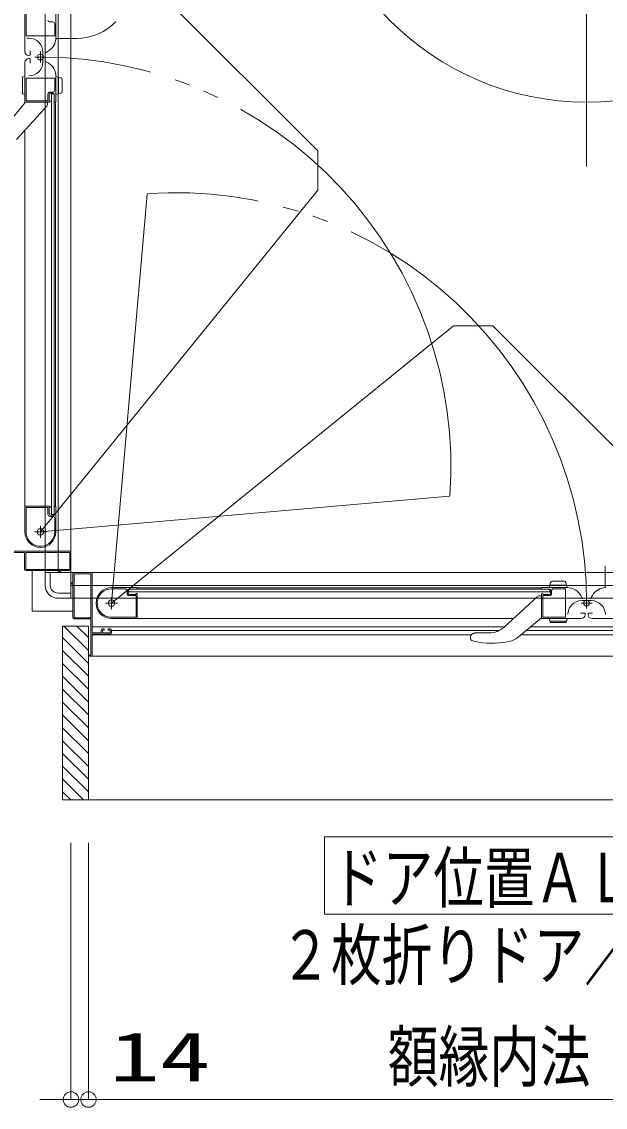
# Model space of a CAD drawing. Units: millimetres on the paper. Extents: x -305 to 305, y -152 to 152.
# Drawn here: x -134.34 to -111.71, y -0.68 to 41.44 of the extents above; entities that cross this region are included whole.
import ezdxf
from ezdxf.enums import TextEntityAlignment as Align

# ---------------------------------------------------------------- set-up
doc = ezdxf.new("R2010")
doc.units = ezdxf.units.MM
doc.linetypes.add('LONG_CHAIN', pattern=[21, 18, -1, 1, -1])
doc.linetypes.add('LONG_DOUBLE_CHAIN', pattern=[21.8, 18, -1, 0.6, -0.6, 0.6, -1])
doc.layers.add('0-0_0', color=7, linetype='Continuous', lineweight=9)
doc.layers.add('0-1_VIEW0001', color=7, linetype='Continuous', lineweight=9)
doc.styles.add('ＭＳ ゴシック', font='')
doc.styles.get('ＭＳ ゴシック').set_extended_font_data('MS Gothic')

# ---------------------------------------------------------------- blocks, each defined once
blk = doc.blocks.new('_ORIGIN')
at = {"layer": '0-0_0'}
blk.add_line((0, 0), (-1, 0), dxfattribs=at)
blk.add_circle((0, 0), 0.5, dxfattribs=at)

msp = doc.modelspace()

# ---------------------------------------------------------------- linework, layer by layer
at = {"layer": '0-0_0'}
for p, q in [((-132.434, 9.584), (-132.434, -0.375)), ((-131.754, 9.584), (-131.754, -0.375)), ((-131.754, 9.584), (-131.754, -0.375)), ((-133.034, -0.375), (-133.634, -0.375)), ((-131.754, -0.375), (-132.434, -0.375)), ((-131.754, -0.375), (-126.506, -0.375)), ((-131.154, -0.375), (-130.554, -0.375)), ((-93.704, -0.375), (-131.154, -0.375))]:
    msp.add_line(p, q, dxfattribs=at)
at = {"layer": '0-1_VIEW0001'}
for p, q in [((-132.434, 19.073), (-132.434, 81.073)), ((-133.434, 20.073), (-133.434, 80.073)), ((-133.434, 80.073), (-133.434, 20.073)), ((-132.934, 20.073), (-132.934, 80.073)), ((-134.219, 41.854), (-134.219, 40.284)), ((-134.169, 41.763), (-134.169, 40.903)), ((-133.019, 41.808), (-133.019, 40.822)), ((-133.139, 41.433), (-133.254, 41.433)), ((-133.064, 40.908), (-133.064, 41.358)), ((-130.894, 41.261), (-130.697, 41.444)), ((-134.159, 40.893), (-133.079, 40.893)), ((-134.145, 40.803), (-134.065, 40.803)), ((-132.191, 40.798), (-133.009, 40.796)), ((-132.434, 40.798), (-132.434, 20.198)), ((-134.069, 40.133), (-134.039, 40.133)), ((-134.014, 40.158), (-134.014, 40.308)), ((-133.525, 40.263), (-133.525, 39.883)), ((-133.449, 40.227), (-133.319, 40.302)), ((-134.219, 38.293), (-134.219, 39.863)), ((-134.069, 40.013), (-134.039, 40.013)), ((-134.014, 39.988), (-134.014, 39.838)), ((-133.449, 39.919), (-133.319, 39.844)), ((-134.319, 38.649), (-134.319, 39.296)), ((-134.169, 38.383), (-134.169, 39.243)), ((-134.159, 39.253), (-133.079, 39.253)), ((-133.064, 39.238), (-133.064, 38.788)), ((-133.019, 38.338), (-133.019, 39.324)), ((-133.019, 39.323), (-132.825, 39.27)), ((-132.919, 38.649), (-132.919, 39.296)), ((-132.769, 39.198), (-132.769, 38.747)), ((-134.219, 38.623), (-134.343, 38.656)), ((-133.344, 38.373), (-134.159, 38.373)), ((-133.329, 38.638), (-133.329, 38.388)), ((-133.284, 38.623), (-133.284, 38.398)), ((-133.246, 38.345), (-133.255, 38.33)), ((-133.139, 38.713), (-133.254, 38.713)), ((-133.244, 38.358), (-133.244, 38.352)), ((-133.109, 38.673), (-133.234, 38.673)), ((-133.184, 38.648), (-133.184, 22.323)), ((-133.084, 38.648), (-133.184, 38.648)), ((-133.084, 38.648), (-133.084, 22.323)), ((-133.073, 38.33), (-133.082, 38.345)), ((-133.019, 38.623), (-132.825, 38.675)), ((-134.932, 37.428), (-134.194, 38.323)), ((-133.373, 38.161), (-134.551, 36.873)), ((-133.268, 38.323), (-134.209, 38.323)), ((-133.344, 38.323), (-133.344, 38.232)), ((-133.034, 38.323), (-133.061, 38.323)), ((-133.034, 38.323), (-133.034, 22.648)), ((-134.219, 21.648), (-134.219, 37.236)), ((-134.209, 22.648), (-133.268, 22.648)), ((-134.169, 21.574), (-134.169, 22.588)), ((-134.159, 22.598), (-133.339, 22.598)), ((-133.329, 22.588), (-133.329, 22.328)), ((-133.284, 22.573), (-133.284, 22.348)), ((-133.255, 22.641), (-133.246, 22.627)), ((-133.244, 22.619), (-133.244, 22.613)), ((-133.082, 22.627), (-133.073, 22.641)), ((-133.061, 22.648), (-133.034, 22.648)), ((-133.019, 22.633), (-133.019, 21.648)), ((-133.254, 22.253), (-133.139, 22.253)), ((-133.234, 22.298), (-133.109, 22.298)), ((-133.184, 22.323), (-133.084, 22.323)), ((-133.064, 22.178), (-133.064, 21.648)), ((-134.249, 20.848), (-135.619, 20.848)), ((-134.754, 20.898), (-132.459, 20.898)), ((-134.234, 20.198), (-134.234, 20.833)), ((-134.189, 20.208), (-134.189, 20.833)), ((-134.174, 20.848), (-132.494, 20.848)), ((-132.479, 20.833), (-132.479, 20.208)), ((-111.709, 20.316), (-111.712, 19.498)), ((-132.889, 20.148), (-134.184, 20.148)), ((-132.494, 20.193), (-134.174, 20.193)), ((-133.034, 20.073), (-133.434, 20.073)), ((-133.434, 20.073), (-133.434, 19.573)), ((-133.234, 20.073), (-133.234, 19.573)), ((-132.874, 20.083), (-132.874, 20.133)), ((-132.844, 20.073), (-132.864, 20.073)), ((-132.834, 20.133), (-132.834, 20.083)), ((-132.484, 20.148), (-132.819, 20.148)), ((-132.359, 20.023), (-132.359, 19.688)), ((-132.314, 20.013), (-132.314, 18.333)), ((-111.71, 20.073), (-132.309, 20.073)), ((-131.674, 20.028), (-132.299, 20.028)), ((-131.659, 18.333), (-131.659, 20.013)), ((-131.609, 17.753), (-131.609, 20.048)), ((-132.434, 19.663), (-132.434, 19.643)), ((-132.434, 19.573), (-52.434, 19.573)), ((-132.434, 19.073), (-132.434, 19.473)), ((-132.374, 19.673), (-132.424, 19.673)), ((-132.424, 19.633), (-132.374, 19.633)), ((-132.359, 19.618), (-132.359, 18.323)), ((-129.874, 19.488), (-130.859, 19.488)), ((-130.329, 19.443), (-130.859, 19.443)), ((-130.209, 19.273), (-130.209, 19.398)), ((-113.859, 19.423), (-130.184, 19.423)), ((-130.184, 19.323), (-130.184, 19.423)), ((-129.881, 19.425), (-129.866, 19.434)), ((-114.184, 19.473), (-129.859, 19.473)), ((-129.859, 19.447), (-129.859, 19.473)), ((-114.184, 19.473), (-114.184, 19.447)), ((-114.177, 19.434), (-114.163, 19.425)), ((-114.169, 19.488), (-113.183, 19.488)), ((-113.885, 19.488), (-113.833, 19.683)), ((-113.859, 19.423), (-113.859, 19.323)), ((-113.858, 19.588), (-113.211, 19.588)), ((-113.834, 19.398), (-113.834, 19.273)), ((-113.309, 19.738), (-113.76, 19.738)), ((-113.269, 19.443), (-113.719, 19.443)), ((-113.254, 18.348), (-113.254, 19.428)), ((-113.185, 19.488), (-113.237, 19.683)), ((-132.934, 19.273), (-132.434, 19.273)), ((-132.434, 19.073), (-132.934, 19.073)), ((-132.434, 19.073), (-52.434, 19.073)), ((-52.434, 19.073), (-132.434, 19.073)), ((-130.254, 19.253), (-130.254, 19.368)), ((-113.859, 19.323), (-130.184, 19.323)), ((-129.919, 19.178), (-130.179, 19.178)), ((-129.934, 19.223), (-130.159, 19.223)), ((-129.909, 18.348), (-129.909, 19.168)), ((-129.888, 19.263), (-129.894, 19.263)), ((-129.866, 19.252), (-129.881, 19.261)), ((-129.859, 18.298), (-129.859, 19.24)), ((-114.346, 19.134), (-115.634, 17.956)), ((-114.184, 19.163), (-114.275, 19.163)), ((-114.184, 19.24), (-114.184, 18.298)), ((-114.163, 19.261), (-114.177, 19.252)), ((-114.149, 19.263), (-114.155, 19.263)), ((-114.134, 19.163), (-114.134, 18.348)), ((-113.869, 19.178), (-114.119, 19.178)), ((-113.884, 19.223), (-114.109, 19.223)), ((-113.794, 19.368), (-113.794, 19.253)), ((-112.588, 19.058), (-112.663, 19.188)), ((-112.244, 18.982), (-112.624, 18.982)), ((-112.28, 19.058), (-112.205, 19.188)), ((-132.309, 18.273), (-131.674, 18.273)), ((-132.299, 18.318), (-131.674, 18.318)), ((-131.659, 18.258), (-131.659, 16.888)), ((-130.933, 18.338), (-129.919, 18.338)), ((-130.859, 18.288), (-115.271, 18.288)), ((-115.08, 17.575), (-114.184, 18.313)), ((-114.214, 18.288), (-112.644, 18.288)), ((-114.124, 18.338), (-113.264, 18.338)), ((-113.885, 18.288), (-113.851, 18.164)), ((-113.858, 18.188), (-113.211, 18.188)), ((-113.252, 18.138), (-113.818, 18.138)), ((-112.519, 18.493), (-112.669, 18.493)), ((-112.494, 18.438), (-112.494, 18.468)), ((-112.374, 18.438), (-112.374, 18.468)), ((-112.349, 18.493), (-112.199, 18.493)), ((-110.653, 18.288), (-112.224, 18.288)), ((-131.759, 17.048), (-132.709, 17.998)), ((-131.759, 17.548), (-132.209, 17.998)), ((-131.759, 11.248), (-131.759, 17.998)), ((-131.609, 17.967), (-115.622, 17.967)), ((-131.274, 17.738), (-131.594, 17.738)), ((-131.259, 17.838), (-131.259, 17.753)), ((-131.214, 17.753), (-131.214, 17.823)), ((-131.154, 17.888), (-131.209, 17.888)), ((-131.199, 17.838), (-131.154, 17.838)), ((-130.929, 17.738), (-131.199, 17.738)), ((-131.139, 17.853), (-131.139, 17.873)), ((-130.989, 17.873), (-130.989, 17.853)), ((-130.909, 17.888), (-130.974, 17.888)), ((-130.974, 17.838), (-130.929, 17.838)), ((-130.914, 17.823), (-130.914, 17.753)), ((-130.859, 17.738), (-130.859, 17.838)), ((-130.859, 17.827), (-115.819, 17.827)), ((-116.218, 17.729), (-116.737, 17.729)), ((-114.774, 17.827), (-94.009, 17.827)), ((-114.604, 17.967), (-93.259, 17.967)), ((-131.759, 16.548), (-132.759, 17.548)), ((-131.609, 16.838), (-131.609, 17.673)), ((-131.609, 17.65), (-116.934, 17.65)), ((-131.594, 17.688), (-130.909, 17.688)), ((-116.934, 17.591), (-116.934, 17.509)), ((-116.921, 17.467), (-116.921, 17.467)), ((-116.921, 17.467), (-116.886, 17.439)), ((-116.899, 17.668), (-116.901, 17.666)), ((-116.771, 17.395), (-116.886, 17.439)), ((-114.989, 17.65), (-93.259, 17.65)), ((-131.759, 16.048), (-132.759, 17.048)), ((-131.674, 16.873), (-131.744, 16.873)), ((-131.759, 15.548), (-132.759, 16.548)), ((-131.744, 16.823), (-131.624, 16.823)), ((-131.609, 16.823), (-93.259, 16.823)), ((-131.759, 15.048), (-132.759, 16.048)), ((-131.759, 14.548), (-132.759, 15.548)), ((-131.759, 14.048), (-132.759, 15.048)), ((-131.759, 13.548), (-132.759, 14.548)), ((-131.759, 13.048), (-132.759, 14.048)), ((-131.759, 12.548), (-132.759, 13.548)), ((-131.759, 12.053), (-132.759, 13.053)), ((-131.759, 11.558), (-132.759, 12.558)), ((-131.944, 11.248), (-132.759, 12.063)), ((-132.439, 11.248), (-132.759, 11.568)), ((-92.16, 11.248), (-132.759, 11.248)), ((-122.598, 6.818), (-122.598, 9.818)), ((-122.598, 9.818), (-110.598, 9.818)), ((-122.598, 6.818), (-110.598, 6.818))]:
    msp.add_line(p, q, dxfattribs=at)
at = {"layer": '0-1_VIEW0001', "linetype": 'LONG_CHAIN'}
for p, q in [((-112.434, 35.823), (-112.434, 64.323)), ((-133.832, 40.073), (-133.44, 40.073)), ((-133.619, 40.286), (-133.619, 39.861)), ((-133.849, 21.648), (-133.389, 21.648)), ((-133.619, 21.418), (-133.619, 21.878)), ((-130.859, 18.658), (-130.859, 19.118)), ((-112.434, 18.676), (-112.434, 19.067)), ((-131.089, 18.888), (-130.629, 18.888)), ((-112.221, 18.888), (-112.646, 18.888))]:
    msp.add_line(p, q, dxfattribs=at)
at = {"layer": '0-1_VIEW0001', "linetype": 'LONG_DOUBLE_CHAIN'}
for p, q in [((-133.619, 47.195), (-122.859, 36.434)), ((-122.859, 36.434), (-122.859, 34.908)), ((-133.619, 21.648), (-122.859, 34.908)), ((-129.471, 34.752), (-130.859, 18.888)), ((-130.859, 18.888), (-117.599, 29.648)), ((-116.073, 29.648), (-117.599, 29.648)), ((-105.312, 18.888), (-116.073, 29.648)), ((-117.755, 23.036), (-133.619, 21.648)), ((-133.934, 20.148), (-133.934, 18.573)), ((-132.359, 18.573), (-133.934, 18.573))]:
    msp.add_line(p, q, dxfattribs=at)
at = {"layer": '0-1_VIEW0001', "color": 5}
msp.add_line((-131.759, 17.998), (-131.759, 11.248), dxfattribs=at)
at = {"layer": '0-1_VIEW0001'}
for points in [[(-133.434, 20.073), (-51.434, 20.073), (-51.434, 80.073)], [(-134.219, 38.623), (-134.219, 39.323), (-134.343, 39.289)], [(-113.885, 18.288), (-113.185, 18.288), (-113.218, 18.164)], [(-132.759, 11.248), (-132.759, 17.998), (-131.759, 17.998)], [(-116.898, 17.668), (-116.897, 17.669), (-116.896, 17.67), (-116.895, 17.67), (-116.894, 17.671), (-116.893, 17.672), (-116.892, 17.673), (-116.89, 17.675), (-116.889, 17.676), (-116.887, 17.677), (-116.886, 17.678), (-116.885, 17.679), (-116.883, 17.68), (-116.882, 17.681), (-116.88, 17.682), (-116.879, 17.683), (-116.877, 17.684), (-116.876, 17.685), (-116.874, 17.686), (-116.873, 17.687), (-116.87, 17.689), (-116.866, 17.691), (-116.863, 17.693), (-116.86, 17.695), (-116.857, 17.697), (-116.853, 17.699), (-116.849, 17.701), (-116.846, 17.703), (-116.842, 17.705), (-116.838, 17.707), (-116.834, 17.708), (-116.831, 17.71), (-116.827, 17.712), (-116.823, 17.713), (-116.819, 17.714), (-116.815, 17.716), (-116.811, 17.717), (-116.807, 17.719), (-116.803, 17.72), (-116.798, 17.721)], [(-116.798, 17.721), (-116.794, 17.722), (-116.79, 17.723), (-116.786, 17.724), (-116.782, 17.725), (-116.777, 17.726), (-116.773, 17.726), (-116.769, 17.727), (-116.764, 17.727), (-116.76, 17.728), (-116.755, 17.728), (-116.753, 17.729), (-116.751, 17.729), (-116.749, 17.729), (-116.747, 17.729), (-116.745, 17.729), (-116.743, 17.729), (-116.741, 17.729), (-116.738, 17.729), (-116.736, 17.729), (-116.734, 17.729)], [(-116.934, 17.509), (-116.934, 17.507), (-116.934, 17.505), (-116.933, 17.503), (-116.933, 17.5), (-116.933, 17.498), (-116.932, 17.496), (-116.932, 17.494), (-116.932, 17.491), (-116.931, 17.489), (-116.931, 17.487), (-116.93, 17.485), (-116.929, 17.483), (-116.929, 17.48), (-116.928, 17.478), (-116.927, 17.476), (-116.926, 17.474), (-116.925, 17.472), (-116.924, 17.47), (-116.922, 17.468), (-116.921, 17.467)]]:
    msp.add_lwpolyline(points, dxfattribs=at)
for centre, radius in [((-133.619, 40.073), 0.113), ((-133.619, 21.648), 0.125), ((-130.859, 18.888), 0.125), ((-112.434, 18.888), 0.113)]:
    msp.add_circle(centre, radius, dxfattribs=at)
at = {"layer": '0-1_VIEW0001', "linetype": 'LONG_DOUBLE_CHAIN'}
for centre, radius, start, end in [((-112.434, 49.073), 10.75, 180, 0), ((-133.619, 24.148), 15.925, 356.0027, 90), ((-128.359, 18.888), 15.925, 0, 93.9973)]:
    msp.add_arc(centre, radius, start, end, dxfattribs=at)
at = {"layer": '0-1_VIEW0001'}
for centre, radius, start, end in [((-133.254, 41.508), 0.075, 180, 270), ((-133.139, 41.358), 0.075, 0, 90), ((-134.159, 40.903), 0.01, 180, 270), ((-133.079, 40.908), 0.015, 270, 0), ((-132.199, 42.868), 2.07, 270.2, 309.0581), ((-134.065, 40.263), 0.54, 0, 90), ((-133.619, 40.822), 0.6, 300, 0), ((-134.069, 40.283), 0.15, 180, 270), ((-134.039, 40.158), 0.025, 270, 0), ((-134.069, 39.863), 0.15, 90, 180), ((-134.065, 39.883), 0.54, 270, 0), ((-134.039, 39.988), 0.025, 0, 90), ((-133.619, 39.324), 0.6, 0, 60), ((-134.159, 39.243), 0.01, 90, 180), ((-133.079, 39.238), 0.015, 0, 90), ((-132.844, 39.198), 0.075, 0, 75), ((-133.139, 38.788), 0.075, 270, 0), ((-134.209, 38.333), 0.01, 180, 270), ((-134.159, 38.383), 0.01, 180, 270), ((-133.344, 38.388), 0.015, 270, 0), ((-133.254, 38.638), 0.075, 90, 180), ((-133.234, 38.623), 0.05, 90, 180), ((-133.259, 38.398), 0.025, 180, 270), ((-133.268, 38.338), 0.015, 270, 329.0362), ((-133.259, 38.358), 0.015, 0, 90), ((-133.259, 38.352), 0.015, 329.0362, 0), ((-133.109, 38.648), 0.025, 0, 90), ((-133.069, 38.352), 0.015, 180, 210.9638), ((-133.061, 38.338), 0.015, 210.9638, 270), ((-133.034, 38.338), 0.015, 270, 0), ((-132.844, 38.747), 0.075, 285, 0), ((-133.444, 38.232), 0.1, 317.5638, 0), ((-134.209, 22.638), 0.01, 90, 180), ((-134.159, 22.588), 0.01, 90, 180), ((-133.339, 22.588), 0.01, 0, 90), ((-133.254, 22.328), 0.075, 180, 270), ((-133.259, 22.573), 0.025, 90, 180), ((-133.234, 22.348), 0.05, 180, 270), ((-133.268, 22.633), 0.015, 30.9638, 90), ((-133.259, 22.613), 0.015, 270, 0), ((-133.259, 22.619), 0.015, 0, 30.9638), ((-133.069, 22.619), 0.015, 149.0362, 180), ((-133.061, 22.633), 0.015, 90, 149.0362), ((-133.034, 22.633), 0.015, 0, 90), ((-133.139, 22.178), 0.075, 0, 90), ((-133.109, 22.323), 0.025, 270, 0), ((-134.204, 21.748), 0.015, 177.3065, 180), ((-133.619, 21.648), 0.6, 180, 0), ((-133.619, 21.648), 0.555, 187.7671, 0), ((-134.159, 21.574), 0.01, 180, 187.7671), ((-134.249, 20.833), 0.015, 0, 90), ((-134.174, 20.833), 0.015, 90, 180), ((-132.494, 20.833), 0.015, 0, 90), ((-132.459, 20.873), 0.025, 0, 90), ((-134.184, 20.198), 0.05, 180, 270), ((-134.174, 20.208), 0.015, 180, 270), ((-132.889, 20.133), 0.015, 0, 90), ((-132.864, 20.083), 0.01, 180, 270), ((-132.844, 20.083), 0.01, 270, 0), ((-132.819, 20.133), 0.015, 90, 180), ((-132.494, 20.208), 0.015, 270, 0), ((-132.484, 20.198), 0.05, 270, 0), ((-132.309, 20.023), 0.05, 90, 180), ((-132.299, 20.013), 0.015, 90, 180), ((-131.674, 20.013), 0.015, 0, 90), ((-131.634, 20.048), 0.025, 0, 90), ((-132.934, 19.573), 0.5, 180, 270), ((-132.934, 19.573), 0.3, 180, 270), ((-132.424, 19.663), 0.01, 90, 180), ((-132.424, 19.643), 0.01, 180, 270), ((-132.374, 19.688), 0.015, 270, 0), ((-132.374, 19.618), 0.015, 0, 90), ((-130.859, 18.888), 0.6, 90, 270), ((-130.859, 18.888), 0.555, 90, 262.2329), ((-130.329, 19.368), 0.075, 0, 90), ((-130.184, 19.398), 0.025, 90, 180), ((-129.888, 19.438), 0.015, 270, 300.9638), ((-129.874, 19.473), 0.015, 0, 90), ((-129.874, 19.447), 0.015, 300.9638, 0), ((-114.169, 19.473), 0.015, 90, 180), ((-114.169, 19.447), 0.015, 180, 239.0362), ((-114.155, 19.438), 0.015, 239.0362, 270), ((-113.859, 19.398), 0.025, 0, 90), ((-113.76, 19.663), 0.075, 90, 165), ((-113.719, 19.368), 0.075, 90, 180), ((-113.309, 19.663), 0.075, 15, 90), ((-113.269, 19.428), 0.015, 0, 90), ((-113.183, 18.888), 0.6, 30, 90), ((-111.685, 18.888), 0.6, 90, 150), ((-130.179, 19.253), 0.075, 180, 270), ((-130.159, 19.273), 0.05, 180, 270), ((-129.934, 19.248), 0.025, 270, 0), ((-129.919, 19.168), 0.01, 0, 90), ((-129.894, 19.248), 0.015, 90, 180), ((-129.888, 19.248), 0.015, 59.0362, 90), ((-129.874, 19.24), 0.015, 0, 59.0362), ((-114.275, 19.063), 0.1, 90, 132.4362), ((-114.169, 19.24), 0.015, 120.9638, 180), ((-114.155, 19.248), 0.015, 90, 120.9638), ((-114.149, 19.248), 0.015, 0, 90), ((-114.109, 19.248), 0.025, 180, 270), ((-114.119, 19.163), 0.015, 90, 180), ((-113.884, 19.273), 0.05, 270, 0), ((-113.869, 19.253), 0.075, 270, 0), ((-112.624, 18.442), 0.54, 90, 180), ((-112.244, 18.442), 0.54, 0, 90), ((-132.309, 18.323), 0.05, 180, 270), ((-132.299, 18.333), 0.015, 180, 270), ((-131.674, 18.333), 0.015, 270, 0), ((-131.674, 18.258), 0.015, 0, 90), ((-130.933, 18.348), 0.01, 262.2329, 270), ((-130.759, 18.303), 0.015, 270, 272.6935), ((-129.919, 18.348), 0.01, 270, 0), ((-129.869, 18.298), 0.01, 270, 0), ((-114.174, 18.298), 0.01, 180, 270), ((-114.124, 18.348), 0.01, 180, 270), ((-113.818, 18.173), 0.035, 195, 270), ((-113.264, 18.348), 0.01, 270, 0), ((-113.252, 18.173), 0.035, 270, 345), ((-112.644, 18.438), 0.15, 270, 0), ((-112.519, 18.468), 0.025, 0, 90), ((-112.349, 18.468), 0.025, 90, 180), ((-112.224, 18.438), 0.15, 180, 270), ((-131.594, 17.753), 0.015, 180, 270), ((-131.274, 17.753), 0.015, 270, 0), ((-131.209, 17.838), 0.05, 90, 180), ((-131.199, 17.823), 0.015, 90, 180), ((-131.199, 17.753), 0.015, 180, 270), ((-131.154, 17.873), 0.015, 0, 90), ((-131.154, 17.853), 0.015, 270, 0), ((-130.974, 17.873), 0.015, 90, 180), ((-130.974, 17.853), 0.015, 180, 270), ((-130.929, 17.823), 0.015, 0, 90), ((-130.929, 17.753), 0.015, 270, 0), ((-130.909, 17.838), 0.05, 0, 90), ((-130.909, 17.738), 0.05, 270, 0), ((-116.218, 18.594), 0.865, 270, 312.4362), ((-131.594, 17.673), 0.015, 90, 180), ((-116.834, 17.591), 0.1, 131.8103, 180), ((-116.099, 21.003), 3.67, 259.4547, 279.2884), ((-115.652, 18.269), 0.9, 279.2884, 309.5), ((-131.744, 16.858), 0.015, 90, 180), ((-131.674, 16.888), 0.015, 270, 0), ((-131.744, 16.838), 0.015, 180, 270), ((-131.624, 16.838), 0.015, 270, 0)]:
    msp.add_arc(centre, radius, start, end, dxfattribs=at)

# ---------------------------------------------------------------- block references
at = {"layer": '0-0_0', "xscale": 0.6, "yscale": 0.6}
msp.add_blockref('_ORIGIN', (-132.434, -0.375), dxfattribs=at)
at = {"layer": '0-0_0', "xscale": 0.6, "yscale": 0.6, "rotation": 180}
msp.add_blockref('_ORIGIN', (-131.754, -0.375), dxfattribs=at)
msp.add_blockref('_ORIGIN', (-131.754, -0.375), dxfattribs=at)

# ---------------------------------------------------------------- texts
at = {"layer": '0-0_0', "style": 'ＭＳ ゴシック'}
for s, width, p in [('額縁内法\u3000７７３', 0.75, (-120.14, -0.246)), ('14', 1.5, (-130.945, -0.246))]:
    msp.add_text(s, height=1.921, dxfattribs=dict(at, width=width)).set_placement(p, align=Align.BOTTOM_LEFT)
at = {"layer": '0-1_VIEW0001', "style": 'ＭＳ ゴシック', "width": 0.75}
for s, p in [('ドア位置ＡＬ\u3000Ｗ８００', (-122.313, 6.698)), ('２枚折りドア／スイングドア', (-124.313, 3.701))]:
    msp.add_text(s, height=1.921, dxfattribs=at).set_placement(p, align=Align.BOTTOM_LEFT)

doc.saveas('drawing.dxf')
